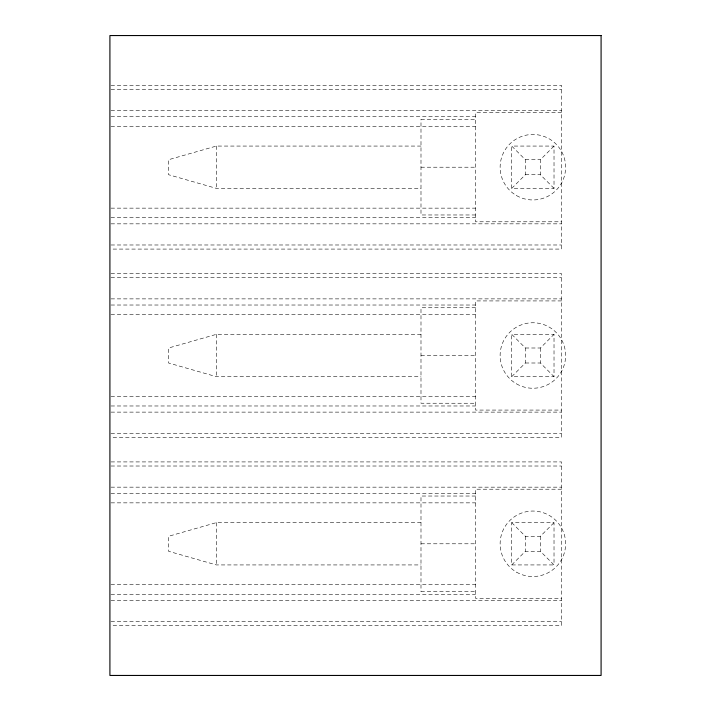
<?xml version="1.0" encoding="UTF-8"?>
<svg xmlns="http://www.w3.org/2000/svg" width="711" height="711" viewBox="0 0 711 711"><rect width="100%" height="100%" fill="white"/><g stroke="black" fill="none" stroke-linecap="round" stroke-linejoin="round"><path stroke-width="0.53" stroke-dasharray="3.56 2.67" d="M511.724 188.362L525.367 174.719L525.367 159.708L511.724 146.066L554.02 146.066L554.02 188.362L511.724 188.362L511.724 146.066M554.02 188.362L540.378 174.719L540.378 159.708L554.02 146.066M511.724 376.652L525.367 363.001L525.367 347.999L511.724 334.348L554.02 334.348L554.02 376.652L511.724 376.652L511.724 334.348M525.367 347.999L540.378 347.999L554.02 334.348M511.724 564.934L525.367 551.292L540.378 551.292L554.02 564.934L554.02 522.638L511.724 522.638L511.724 564.934L554.02 564.934M511.724 522.638L525.367 536.281L540.378 536.281L554.02 522.638M420.992 146.066L216.331 146.066L168.578 159.708L168.578 174.719L216.331 188.362L420.992 188.362M420.992 334.348L216.331 334.348L168.578 347.999L168.578 363.001L216.331 376.652L420.992 376.652M420.992 522.638L216.331 522.638L168.578 536.281L168.578 551.292L216.331 564.934L420.992 564.934M111.023 85.347L561.521 85.347L561.521 249.081L111.023 249.081M111.023 89.444L561.521 89.444M111.023 110.587L561.521 110.587M561.521 112.64L475.57 112.64L475.57 221.788L561.521 221.788M111.014 116.728L475.57 116.728M420.992 119.457L475.57 119.457M111.014 126.282L475.57 126.282M525.367 159.708L540.378 159.708M420.992 167.209L475.57 167.209M525.367 174.719L540.378 174.719M111.014 208.145L475.57 208.145M475.57 214.971L420.992 214.971L420.992 119.492M111.014 217.699L475.57 217.699M111.023 223.841L561.521 223.841M111.023 244.984L561.521 244.984M111.023 273.637L561.521 273.637L561.521 437.363L111.023 437.363M111.023 277.725L561.521 277.725M111.023 298.878L561.521 298.878M561.521 300.922L475.57 300.922L475.57 410.078L561.521 410.078M111.014 305.019L475.57 305.019M475.57 307.747L420.992 307.747L420.992 403.226L475.57 403.253M111.014 314.564L475.57 314.564M420.992 355.5L475.57 355.5M525.367 363.001L540.378 363.001L554.02 376.652M111.014 396.436L475.57 396.436M111.014 405.981L475.57 405.981M111.023 412.122L561.521 412.122M111.023 433.275L561.521 433.275M111.023 461.919L561.521 461.919L561.521 625.653L111.023 625.653M111.023 466.016L561.521 466.016M111.023 487.159L561.521 487.159M561.521 489.212L475.57 489.212L475.57 598.36L561.521 598.36M111.014 493.301L475.57 493.301M475.57 496.029L420.992 496.029L420.992 591.508M111.014 502.855L475.57 502.855M420.992 543.791L475.57 543.791M111.014 584.718L475.57 584.718M420.992 591.543L475.57 591.543M111.014 594.272L475.57 594.272M111.023 600.413L561.521 600.413M111.023 621.556L561.521 621.556M540.378 347.999L540.378 363.001M540.378 536.281L540.378 551.292M525.367 536.281L525.367 551.292M216.331 146.066L216.331 188.362M216.331 334.348L216.331 376.652M216.331 522.638L216.331 564.934M516.497 572.142A32.742 32.742 0 0 0 565.618 543.791A32.742 32.742 0 0 0 516.497 515.431A32.742 32.742 0 0 0 516.497 572.142M516.497 383.86A32.742 32.742 0 0 0 565.618 355.5A32.742 32.742 0 0 0 516.497 327.14A32.742 32.742 0 0 0 516.497 383.86M516.497 195.569A32.742 32.742 0 0 0 565.618 167.209A32.742 32.742 0 0 0 516.497 138.858A32.742 32.742 0 0 0 516.497 195.569"/><path stroke-width="1.07" d="M601.088 35.55L109.912 35.55L109.912 675.45L601.088 675.45L601.088 35.55"/></g></svg>
